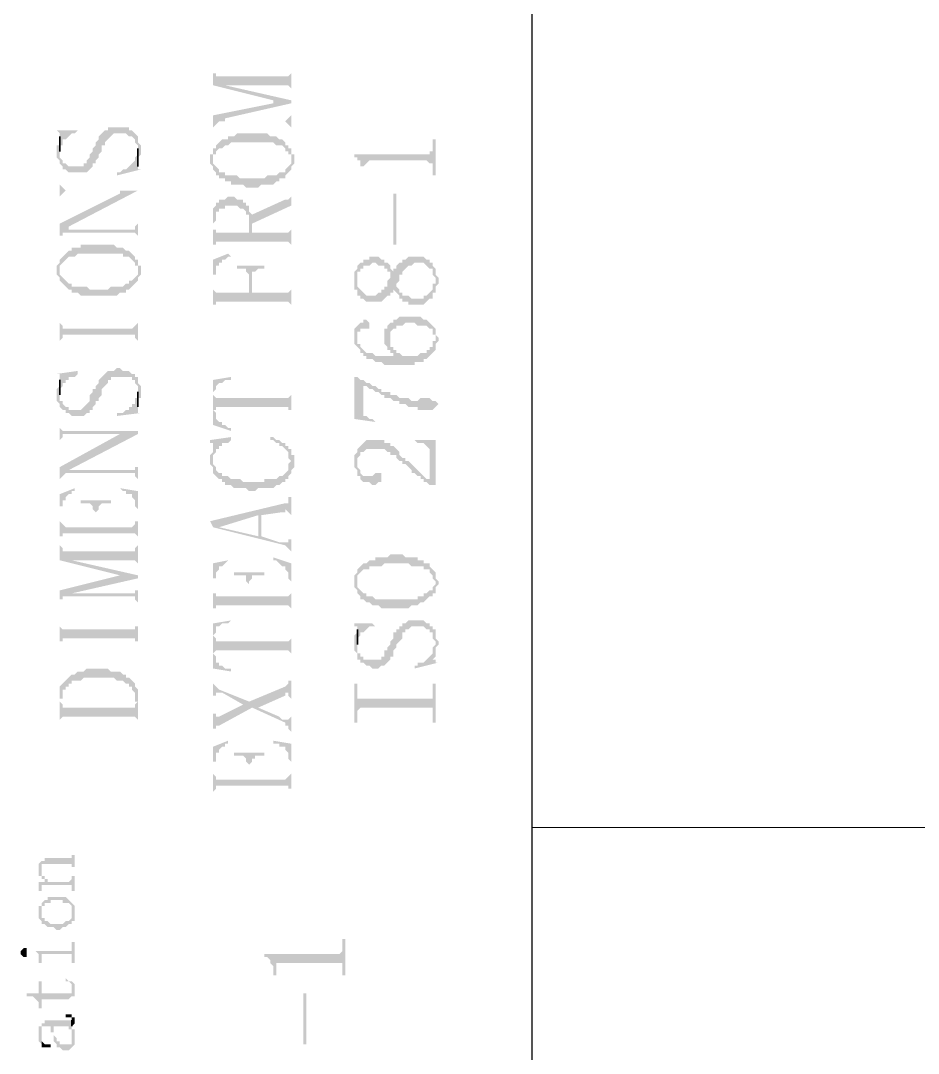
# Model space of a CAD drawing. Header units: millimetres. Extents: x 1167 to 2269, y 1197 to 1555.
# Drawn here: x 1860.98 to 1874.46, y 1459.07 to 1474.57 of the extents above; entities that cross this region are included whole.
import ezdxf

# ---------------------------------------------------------------- set-up
doc = ezdxf.new("R2010")
doc.units = ezdxf.units.MM
doc.linetypes.add('HIDDEN', pattern=[9.525, 6.35, -3.175])

msp = doc.modelspace()

# ---------------------------------------------------------------- hatches: boundary and pattern name
at = {"transparency": 33554559}
for points in [[(1863.8731, 1473.82428), (1863.8731, 1473.59862), (1864.77574, 1473.37296), (1864.77574, 1473.32782), (1865.04653, 1473.32782), (1865.04653, 1473.37296), (1864.05362, 1473.59862), (1864.05362, 1473.59862), (1863.96336, 1473.73401), (1863.91823, 1473.73401), (1863.91823, 1473.77914), (1863.8731, 1473.77914)], [(1863.96336, 1473.73401), (1864.05362, 1473.59862), (1865.0014, 1473.59862), (1865.04653, 1473.55348), (1865.04653, 1473.50835), (1865.04653, 1473.82428), (1865.04653, 1473.77914), (1865.04653, 1473.77914), (1865.0014, 1473.73401), (1864.95627, 1473.73401)], [(1863.8731, 1473.14729), (1863.8731, 1472.96677), (1863.8731, 1472.96677), (1863.91823, 1473.0119), (1863.91823, 1473.0119), (1863.96336, 1473.05703), (1864.05362, 1473.10216), (1865.04653, 1473.32782), (1864.77574, 1473.32782)], [(1863.96336, 1473.05703), (1864.95627, 1473.05703), (1865.0014, 1473.0119), (1865.0014, 1473.0119), (1865.04653, 1472.96677), (1865.04653, 1473.14729), (1865.04653, 1473.14729), (1865.0014, 1473.10216), (1865.0014, 1473.10216), (1864.95627, 1473.05703), (1864.05362, 1473.05703), (1864.05362, 1473.10216)], [(1861.52622, 1472.60571), (1861.52622, 1472.51544), (1861.52622, 1472.51544), (1861.57135, 1472.47031), (1861.57135, 1472.42518), (1861.57135, 1472.42518), (1861.61649, 1472.38005), (1861.61649, 1472.33492), (1861.66162, 1472.33492), (1861.70675, 1472.28978), (1861.97754, 1472.28978), (1862.02268, 1472.33492), (1862.02268, 1472.33492), (1862.06781, 1472.38005), (1862.06781, 1472.42518), (1862.11294, 1472.42518), (1862.11294, 1472.47031), (1862.15807, 1472.51544), (1862.15807, 1472.56058), (1862.2032, 1472.60571), (1862.2032, 1472.69597), (1862.24834, 1472.69597), (1862.24834, 1472.7411), (1862.29347, 1472.78624), (1862.29347, 1472.78624), (1862.3386, 1472.83137), (1862.3386, 1472.83137), (1862.38373, 1472.8765), (1862.56426, 1472.8765), (1862.60939, 1472.83137), (1862.65453, 1472.83137), (1862.69966, 1472.78624), (1862.69966, 1472.7411), (1862.74479, 1472.69597), (1862.74479, 1472.47031), (1862.74479, 1472.51544), (1862.74479, 1472.51544), (1862.78992, 1472.56058), (1862.78992, 1472.65084), (1862.78992, 1472.69597), (1862.78992, 1472.69597), (1862.74479, 1472.7411), (1862.74479, 1472.83137), (1862.74479, 1472.83137), (1862.69966, 1472.8765), (1862.69966, 1472.8765), (1862.65453, 1472.92163), (1862.60939, 1472.92163), (1862.60939, 1472.96677), (1862.29347, 1472.96677), (1862.29347, 1472.92163), (1862.24834, 1472.92163), (1862.2032, 1472.8765), (1862.2032, 1472.8765), (1862.15807, 1472.83137), (1862.15807, 1472.78624), (1862.15807, 1472.78624), (1862.11294, 1472.7411), (1862.11294, 1472.69597), (1862.06781, 1472.65084), (1862.06781, 1472.60571), (1862.02268, 1472.56058), (1862.02268, 1472.51544), (1862.02268, 1472.51544), (1861.97754, 1472.47031), (1861.97754, 1472.42518), (1861.93241, 1472.42518), (1861.93241, 1472.38005), (1861.70675, 1472.38005), (1861.66162, 1472.42518), (1861.61649, 1472.42518), (1861.61649, 1472.47031), (1861.61649, 1472.47031), (1861.57135, 1472.51544), (1861.57135, 1472.78624), (1861.57135, 1472.69597), (1861.52622, 1472.69597), (1861.52622, 1472.65084)], [(1861.52622, 1472.92163), (1861.57135, 1472.8765), (1861.57135, 1472.69597), (1861.61649, 1472.69597), (1861.61649, 1472.78624), (1861.66162, 1472.78624), (1861.70675, 1472.83137), (1861.70675, 1472.83137), (1861.75188, 1472.8765), (1861.79702, 1472.8765), (1861.84215, 1472.92163), (1861.84215, 1472.92163)], [(1863.8731, 1472.65084), (1863.8731, 1472.47031), (1863.8731, 1472.56058), (1863.91823, 1472.56058), (1863.91823, 1472.60571), (1863.96336, 1472.65084), (1864.00849, 1472.65084), (1864.05362, 1472.69597), (1864.09876, 1472.69597), (1864.14389, 1472.7411), (1864.77574, 1472.7411), (1864.82087, 1472.69597), (1864.91114, 1472.69597), (1864.95627, 1472.65084), (1864.95627, 1472.60571), (1865.0014, 1472.60571), (1865.0014, 1472.56058), (1865.04653, 1472.56058), (1865.04653, 1472.47031), (1865.04653, 1472.65084), (1865.0014, 1472.65084), (1865.0014, 1472.69597), (1864.95627, 1472.69597), (1864.95627, 1472.7411), (1864.91114, 1472.78624), (1864.866, 1472.78624), (1864.82087, 1472.83137), (1864.73061, 1472.83137), (1864.68547, 1472.8765), (1864.23415, 1472.8765), (1864.18902, 1472.83137), (1864.09876, 1472.83137), (1864.09876, 1472.78624), (1864.00849, 1472.78624), (1863.96336, 1472.7411), (1863.96336, 1472.7411), (1863.91823, 1472.69597), (1863.91823, 1472.65084)], [(1865.99431, 1472.56058), (1865.99431, 1472.51544), (1866.03944, 1472.51544), (1866.03944, 1472.47031), (1866.08457, 1472.47031), (1866.08457, 1472.38005), (1866.1297, 1472.38005), (1866.1297, 1472.24465), (1866.1297, 1472.38005), (1866.17484, 1472.42518), (1866.17484, 1472.42518), (1866.21997, 1472.47031), (1867.07748, 1472.47031), (1867.12261, 1472.42518), (1867.16774, 1472.42518), (1867.16774, 1472.38005), (1867.16774, 1472.24465), (1867.21288, 1472.24465), (1867.21288, 1472.78624), (1867.16774, 1472.78624), (1867.16774, 1472.65084), (1867.16774, 1472.60571), (1867.12261, 1472.60571), (1867.12261, 1472.56058), (1867.07748, 1472.56058)], [(1863.82796, 1472.47031), (1863.82796, 1472.42518), (1863.82796, 1472.42518), (1863.8731, 1472.38005), (1863.8731, 1472.33492), (1863.8731, 1472.33492), (1863.91823, 1472.28978), (1863.91823, 1472.24465), (1863.96336, 1472.24465), (1863.96336, 1472.19952), (1864.05362, 1472.19952), (1864.05362, 1472.15439), (1864.14389, 1472.15439), (1864.14389, 1472.10925), (1864.32442, 1472.10925), (1864.36955, 1472.06412), (1864.55008, 1472.06412), (1864.59521, 1472.10925), (1864.77574, 1472.10925), (1864.82087, 1472.15439), (1864.866, 1472.15439), (1864.866, 1472.19952), (1864.95627, 1472.19952), (1864.95627, 1472.24465), (1865.0014, 1472.28978), (1865.0014, 1472.28978), (1865.04653, 1472.33492), (1865.04653, 1472.38005), (1865.09166, 1472.42518), (1865.09166, 1472.56058), (1865.04653, 1472.56058), (1865.04653, 1472.65084), (1865.04653, 1472.47031), (1865.04653, 1472.42518), (1865.04653, 1472.42518), (1865.0014, 1472.38005), (1865.0014, 1472.38005), (1864.95627, 1472.33492), (1864.95627, 1472.28978), (1864.866, 1472.28978), (1864.82087, 1472.24465), (1864.68547, 1472.24465), (1864.64034, 1472.19952), (1864.27928, 1472.19952), (1864.23415, 1472.24465), (1864.05362, 1472.24465), (1864.05362, 1472.28978), (1863.96336, 1472.28978), (1863.96336, 1472.33492), (1863.91823, 1472.38005), (1863.91823, 1472.38005), (1863.8731, 1472.42518), (1863.8731, 1472.47031), (1863.8731, 1472.65084), (1863.8731, 1472.56058), (1863.82796, 1472.56058), (1863.82796, 1472.51544)], [(1862.42887, 1472.28978), (1862.42887, 1472.24465), (1862.78992, 1472.33492), (1862.74479, 1472.33492), (1862.74479, 1472.38005), (1862.74479, 1472.56058), (1862.69966, 1472.51544), (1862.69966, 1472.47031), (1862.65453, 1472.42518), (1862.65453, 1472.42518), (1862.60939, 1472.38005), (1862.60939, 1472.38005), (1862.56426, 1472.33492), (1862.51913, 1472.33492), (1862.474, 1472.28978)], [(1861.57135, 1472.15439), (1861.57135, 1471.88359), (1861.57135, 1471.92873), (1861.61649, 1471.97386), (1861.61649, 1471.97386), (1861.66162, 1472.01899), (1862.474, 1472.01899), (1862.474, 1471.97386), (1862.74479, 1472.01899), (1861.66162, 1472.01899), (1861.61649, 1472.06412), (1861.61649, 1472.06412), (1861.57135, 1472.10925)], [(1861.57135, 1471.52254), (1861.57135, 1471.29688), (1861.57135, 1471.34201), (1861.61649, 1471.34201), (1861.61649, 1471.38714), (1861.66162, 1471.38714), (1861.70675, 1471.4774), (1862.74479, 1472.01899), (1862.474, 1471.97386)], [(1863.8731, 1471.56767), (1863.8731, 1471.16148), (1863.8731, 1471.52254), (1863.91823, 1471.56767), (1863.91823, 1471.65793), (1863.91823, 1471.70307), (1863.96336, 1471.70307), (1863.96336, 1471.7482), (1864.05362, 1471.7482), (1864.05362, 1471.79333), (1864.23415, 1471.79333), (1864.27928, 1471.7482), (1864.32442, 1471.7482), (1864.36955, 1471.70307), (1864.36955, 1471.65793), (1864.41468, 1471.65793), (1864.41468, 1471.38714), (1864.41468, 1471.79333), (1864.36955, 1471.79333), (1864.36955, 1471.83846), (1864.32442, 1471.83846), (1864.32442, 1471.88359), (1864.23415, 1471.88359), (1864.18902, 1471.92873), (1864.09876, 1471.92873), (1864.05362, 1471.88359), (1863.96336, 1471.88359), (1863.96336, 1471.83846), (1863.91823, 1471.83846), (1863.91823, 1471.79333), (1863.91823, 1471.79333), (1863.8731, 1471.7482), (1863.8731, 1471.70307), (1863.8731, 1471.6128)], [(1864.45981, 1471.65793), (1864.45981, 1471.52254), (1865.04653, 1471.79333), (1865.04653, 1471.97386), (1865.04653, 1471.92873), (1865.04653, 1471.92873), (1865.0014, 1471.88359), (1864.95627, 1471.88359)], [(1866.62616, 1471.20661), (1866.62616, 1471.97386), (1866.58103, 1471.97386), (1866.58103, 1471.20661)], [(1863.8731, 1471.20661), (1863.91823, 1471.20661), (1863.91823, 1471.25174), (1865.0014, 1471.25174), (1865.04653, 1471.20661), (1865.04653, 1471.16148), (1865.04653, 1471.4774), (1865.04653, 1471.43227), (1865.04653, 1471.43227), (1865.0014, 1471.38714), (1864.45981, 1471.38714), (1864.45981, 1471.65793), (1864.45981, 1471.65793), (1864.41468, 1471.70307), (1864.41468, 1471.7482), (1864.41468, 1471.38714), (1863.91823, 1471.38714), (1863.91823, 1471.43227), (1863.8731, 1471.43227), (1863.8731, 1471.52254)], [(1861.66162, 1471.38714), (1862.69966, 1471.38714), (1862.74479, 1471.34201), (1862.74479, 1471.29688), (1862.74479, 1471.56767), (1862.74479, 1471.52254), (1862.69966, 1471.4774), (1862.69966, 1471.43227), (1861.70675, 1471.43227), (1861.70675, 1471.4774)], [(1861.57135, 1470.98095), (1861.57135, 1470.80042), (1861.57135, 1470.89069), (1861.61649, 1470.93582), (1861.61649, 1470.93582), (1861.66162, 1470.98095), (1861.66162, 1470.98095), (1861.70675, 1471.02608), (1861.79702, 1471.02608), (1861.84215, 1471.07121), (1862.51913, 1471.07121), (1862.51913, 1471.02608), (1862.60939, 1471.02608), (1862.65453, 1470.98095), (1862.65453, 1470.98095), (1862.69966, 1470.93582), (1862.69966, 1470.89069), (1862.74479, 1470.89069), (1862.74479, 1470.80042), (1862.74479, 1470.98095), (1862.69966, 1470.98095), (1862.69966, 1471.02608), (1862.65453, 1471.07121), (1862.65453, 1471.07121), (1862.60939, 1471.11635), (1862.56426, 1471.11635), (1862.51913, 1471.16148), (1862.42887, 1471.16148), (1862.38373, 1471.20661), (1861.88728, 1471.20661), (1861.88728, 1471.16148), (1861.75188, 1471.16148), (1861.75188, 1471.11635), (1861.70675, 1471.11635), (1861.66162, 1471.07121), (1861.66162, 1471.07121), (1861.61649, 1471.02608), (1861.61649, 1471.02608)], [(1863.8731, 1470.98095), (1863.8731, 1470.25884), (1863.8731, 1470.75529), (1863.91823, 1470.75529), (1863.91823, 1470.89069), (1863.96336, 1470.89069), (1863.96336, 1470.93582), (1864.00849, 1470.93582), (1864.00849, 1470.98095), (1864.05362, 1470.98095), (1864.09876, 1471.02608), (1864.14389, 1471.02608), (1864.09876, 1471.07121)], [(1861.52622, 1470.80042), (1861.52622, 1470.75529), (1861.57135, 1470.71016), (1861.57135, 1470.66503), (1861.61649, 1470.61989), (1861.61649, 1470.61989), (1861.66162, 1470.57476), (1861.66162, 1470.57476), (1861.70675, 1470.52963), (1861.75188, 1470.52963), (1861.75188, 1470.4845), (1861.84215, 1470.4845), (1861.88728, 1470.43936), (1862.42887, 1470.43936), (1862.474, 1470.4845), (1862.56426, 1470.4845), (1862.56426, 1470.52963), (1862.60939, 1470.52963), (1862.65453, 1470.57476), (1862.65453, 1470.57476), (1862.69966, 1470.61989), (1862.69966, 1470.61989), (1862.74479, 1470.66503), (1862.74479, 1470.71016), (1862.74479, 1470.71016), (1862.78992, 1470.75529), (1862.78992, 1470.80042), (1862.78992, 1470.89069), (1862.74479, 1470.89069), (1862.74479, 1470.98095), (1862.74479, 1470.80042), (1862.74479, 1470.75529), (1862.69966, 1470.71016), (1862.69966, 1470.71016), (1862.65453, 1470.66503), (1862.60939, 1470.66503), (1862.60939, 1470.61989), (1862.56426, 1470.61989), (1862.51913, 1470.57476), (1862.3386, 1470.57476), (1862.29347, 1470.52963), (1862.02268, 1470.52963), (1861.97754, 1470.57476), (1861.75188, 1470.57476), (1861.75188, 1470.61989), (1861.70675, 1470.61989), (1861.66162, 1470.66503), (1861.66162, 1470.66503), (1861.61649, 1470.71016), (1861.61649, 1470.71016), (1861.57135, 1470.75529), (1861.57135, 1470.80042), (1861.57135, 1470.98095), (1861.57135, 1470.93582), (1861.57135, 1470.93582), (1861.52622, 1470.89069), (1861.52622, 1470.84555)], [(1865.99431, 1470.66503), (1865.99431, 1470.52963), (1866.03944, 1470.52963), (1866.03944, 1470.43936), (1866.08457, 1470.43936), (1866.08457, 1470.39423), (1866.1297, 1470.39423), (1866.17484, 1470.3491), (1866.4005, 1470.3491), (1866.44563, 1470.39423), (1866.44563, 1470.39423), (1866.49076, 1470.43936), (1866.53589, 1470.43936), (1866.53589, 1470.4845), (1866.58103, 1470.4845), (1866.58103, 1470.52963), (1866.58103, 1470.52963), (1866.62616, 1470.4845), (1866.62616, 1470.61989), (1866.62616, 1470.61989), (1866.67129, 1470.66503), (1866.67129, 1470.75529), (1866.71642, 1470.75529), (1866.71642, 1470.80042), (1866.76155, 1470.84555), (1866.76155, 1470.84555), (1866.80669, 1470.89069), (1866.85182, 1470.89069), (1866.89695, 1470.93582), (1867.03235, 1470.93582), (1867.07748, 1470.89069), (1867.07748, 1470.89069), (1867.12261, 1470.84555), (1867.16774, 1470.84555), (1867.16774, 1470.80042), (1867.16774, 1470.75529), (1867.21288, 1470.71016), (1867.21288, 1470.4845), (1867.21288, 1470.57476), (1867.21288, 1470.57476), (1867.25801, 1470.61989), (1867.25801, 1470.71016), (1867.21288, 1470.75529), (1867.21288, 1470.80042), (1867.21288, 1470.84555), (1867.16774, 1470.89069), (1867.16774, 1470.93582), (1867.12261, 1470.93582), (1867.12261, 1470.98095), (1867.07748, 1470.98095), (1867.03235, 1471.02608), (1866.80669, 1471.02608), (1866.76155, 1470.98095), (1866.71642, 1470.98095), (1866.71642, 1470.93582), (1866.67129, 1470.93582), (1866.62616, 1470.89069), (1866.62616, 1470.84555), (1866.58103, 1470.84555), (1866.58103, 1470.80042), (1866.58103, 1470.80042), (1866.53589, 1470.84555), (1866.53589, 1470.75529), (1866.53589, 1470.71016), (1866.49076, 1470.66503), (1866.49076, 1470.57476), (1866.44563, 1470.57476), (1866.44563, 1470.52963), (1866.4005, 1470.52963), (1866.4005, 1470.4845), (1866.35536, 1470.4845), (1866.31023, 1470.43936), (1866.17484, 1470.43936), (1866.1297, 1470.4845), (1866.1297, 1470.4845), (1866.08457, 1470.52963), (1866.08457, 1470.52963), (1866.03944, 1470.57476), (1866.03944, 1470.61989), (1866.03944, 1470.84555), (1866.03944, 1470.84555), (1865.99431, 1470.80042), (1865.99431, 1470.71016)], [(1866.03944, 1470.84555), (1866.03944, 1470.66503), (1866.03944, 1470.80042), (1866.08457, 1470.80042), (1866.08457, 1470.84555), (1866.1297, 1470.84555), (1866.1297, 1470.89069), (1866.21997, 1470.89069), (1866.2651, 1470.93582), (1866.31023, 1470.93582), (1866.35536, 1470.89069), (1866.44563, 1470.89069), (1866.44563, 1470.84555), (1866.49076, 1470.84555), (1866.49076, 1470.80042), (1866.53589, 1470.80042), (1866.53589, 1470.75529), (1866.53589, 1470.84555), (1866.53589, 1470.89069), (1866.49076, 1470.93582), (1866.44563, 1470.93582), (1866.44563, 1470.98095), (1866.4005, 1470.98095), (1866.35536, 1471.02608), (1866.21997, 1471.02608), (1866.21997, 1470.98095), (1866.1297, 1470.98095), (1866.1297, 1470.93582), (1866.08457, 1470.93582), (1866.03944, 1470.89069)], [(1864.23415, 1470.89069), (1864.23415, 1470.84555), (1864.36955, 1470.84555), (1864.36955, 1470.80042), (1864.36955, 1470.80042), (1864.41468, 1470.75529), (1864.41468, 1470.4845), (1864.45981, 1470.71016), (1864.45981, 1470.80042), (1864.50495, 1470.80042), (1864.55008, 1470.84555), (1864.64034, 1470.84555), (1864.64034, 1470.89069)], [(1863.8731, 1470.30397), (1863.91823, 1470.30397), (1863.91823, 1470.3491), (1865.0014, 1470.3491), (1865.04653, 1470.30397), (1865.04653, 1470.25884), (1865.04653, 1470.57476), (1865.04653, 1470.52963), (1865.04653, 1470.52963), (1865.0014, 1470.4845), (1864.45981, 1470.4845), (1864.45981, 1470.71016), (1864.41468, 1470.4845), (1863.91823, 1470.4845), (1863.8731, 1470.52963), (1863.8731, 1470.71016)], [(1866.62616, 1470.4845), (1866.62616, 1470.4845), (1866.67129, 1470.43936), (1866.67129, 1470.39423), (1866.71642, 1470.39423), (1866.71642, 1470.3491), (1866.80669, 1470.3491), (1866.80669, 1470.30397), (1867.03235, 1470.30397), (1867.07748, 1470.3491), (1867.07748, 1470.3491), (1867.12261, 1470.39423), (1867.16774, 1470.39423), (1867.16774, 1470.4845), (1867.21288, 1470.4845), (1867.21288, 1470.66503), (1867.21288, 1470.61989), (1867.16774, 1470.61989), (1867.16774, 1470.52963), (1867.16774, 1470.52963), (1867.12261, 1470.4845), (1867.12261, 1470.4845), (1867.07748, 1470.43936), (1867.03235, 1470.43936), (1867.03235, 1470.39423), (1866.85182, 1470.39423), (1866.80669, 1470.43936), (1866.71642, 1470.43936), (1866.71642, 1470.4845), (1866.67129, 1470.4845), (1866.67129, 1470.52963), (1866.62616, 1470.57476), (1866.62616, 1470.57476)], [(1861.57135, 1470.16857), (1861.57135, 1469.62699), (1861.57135, 1469.76238), (1861.61649, 1469.80751), (1861.61649, 1469.85265), (1862.69966, 1469.85265), (1862.69966, 1469.80751), (1862.69966, 1469.80751), (1862.74479, 1469.76238), (1862.74479, 1469.62699), (1862.74479, 1470.16857), (1862.74479, 1470.03317), (1862.69966, 1469.98804), (1862.69966, 1469.98804), (1862.65453, 1469.94291), (1861.61649, 1469.94291), (1861.61649, 1469.98804), (1861.61649, 1469.98804), (1861.57135, 1470.03317)], [(1865.99431, 1469.85265), (1865.99431, 1469.76238), (1865.99431, 1469.71725), (1866.03944, 1469.67212), (1866.03944, 1469.67212), (1866.08457, 1469.62699), (1866.08457, 1469.58185), (1866.1297, 1469.58185), (1866.1297, 1469.53672), (1866.17484, 1469.53672), (1866.17484, 1469.49159), (1866.2651, 1469.49159), (1866.31023, 1469.44646), (1866.4005, 1469.44646), (1866.44563, 1469.40132), (1866.89695, 1469.40132), (1866.89695, 1469.44646), (1867.03235, 1469.44646), (1867.03235, 1469.49159), (1867.07748, 1469.49159), (1867.12261, 1469.53672), (1867.12261, 1469.53672), (1867.16774, 1469.58185), (1867.16774, 1469.58185), (1867.21288, 1469.62699), (1867.21288, 1469.80751), (1867.21288, 1469.76238), (1867.16774, 1469.76238), (1867.16774, 1469.67212), (1867.12261, 1469.67212), (1867.12261, 1469.62699), (1867.07748, 1469.62699), (1867.07748, 1469.58185), (1866.98721, 1469.58185), (1866.94208, 1469.53672), (1866.71642, 1469.53672), (1866.67129, 1469.58185), (1866.62616, 1469.53672), (1866.31023, 1469.53672), (1866.2651, 1469.58185), (1866.17484, 1469.58185), (1866.1297, 1469.62699), (1866.1297, 1469.62699), (1866.08457, 1469.67212), (1866.08457, 1469.71725), (1866.03944, 1469.71725), (1866.03944, 1469.80751), (1866.03944, 1469.98804), (1865.99431, 1469.94291), (1865.99431, 1469.89778), (1865.99431, 1469.89778)], [(1866.03944, 1469.98804), (1866.03944, 1469.80751), (1866.03944, 1469.89778), (1866.08457, 1469.89778), (1866.08457, 1469.94291), (1866.21997, 1469.94291), (1866.21997, 1470.03317), (1866.21997, 1470.03317), (1866.17484, 1470.07831), (1866.1297, 1470.07831), (1866.1297, 1470.03317), (1866.08457, 1470.03317)], [(1866.44563, 1469.80751), (1866.44563, 1469.71725), (1866.49076, 1469.67212), (1866.49076, 1469.62699), (1866.53589, 1469.62699), (1866.53589, 1469.85265), (1866.53589, 1469.89778), (1866.58103, 1469.94291), (1866.62616, 1469.94291), (1866.62616, 1469.98804), (1866.71642, 1469.98804), (1866.76155, 1470.03317), (1866.89695, 1470.03317), (1866.94208, 1469.98804), (1867.07748, 1469.98804), (1867.12261, 1469.94291), (1867.16774, 1469.94291), (1867.16774, 1469.85265), (1867.21288, 1469.85265), (1867.21288, 1469.62699), (1867.21288, 1469.71725), (1867.25801, 1469.76238), (1867.25801, 1469.80751), (1867.25801, 1469.80751), (1867.21288, 1469.85265), (1867.21288, 1469.89778), (1867.21288, 1469.94291), (1867.16774, 1469.98804), (1867.16774, 1469.98804), (1867.12261, 1470.03317), (1867.12261, 1470.03317), (1867.07748, 1470.07831), (1867.03235, 1470.07831), (1866.98721, 1470.12344), (1866.67129, 1470.12344), (1866.62616, 1470.07831), (1866.58103, 1470.07831), (1866.58103, 1470.03317), (1866.53589, 1470.03317), (1866.49076, 1469.98804), (1866.49076, 1469.94291), (1866.44563, 1469.94291), (1866.44563, 1469.85265)], [(1866.53589, 1469.62699), (1866.53589, 1469.58185), (1866.58103, 1469.58185), (1866.58103, 1469.53672), (1866.62616, 1469.53672), (1866.67129, 1469.58185), (1866.62616, 1469.58185), (1866.62616, 1469.62699), (1866.58103, 1469.62699), (1866.58103, 1469.67212), (1866.53589, 1469.67212), (1866.53589, 1469.71725), (1866.53589, 1469.80751)], [(1861.52622, 1468.95), (1861.52622, 1468.85974), (1861.57135, 1468.81461), (1861.57135, 1468.76947), (1861.61649, 1468.72434), (1861.66162, 1468.72434), (1861.66162, 1468.67921), (1861.70675, 1468.67921), (1861.75188, 1468.63408), (1861.93241, 1468.63408), (1861.97754, 1468.67921), (1862.02268, 1468.67921), (1862.02268, 1468.72434), (1862.06781, 1468.72434), (1862.06781, 1468.76947), (1862.06781, 1468.76947), (1862.11294, 1468.81461), (1862.11294, 1468.85974), (1862.15807, 1468.85974), (1862.15807, 1468.90487), (1862.2032, 1468.95), (1862.2032, 1469.04027), (1862.24834, 1469.0854), (1862.24834, 1469.0854), (1862.29347, 1469.13053), (1862.29347, 1469.17566), (1862.3386, 1469.17566), (1862.3386, 1469.2208), (1862.65453, 1469.2208), (1862.65453, 1469.17566), (1862.69966, 1469.17566), (1862.69966, 1469.13053), (1862.69966, 1469.13053), (1862.74479, 1469.0854), (1862.74479, 1468.81461), (1862.74479, 1468.90487), (1862.78992, 1468.90487), (1862.78992, 1468.99513), (1862.78992, 1469.0854), (1862.74479, 1469.13053), (1862.74479, 1469.2208), (1862.69966, 1469.2208), (1862.69966, 1469.26593), (1862.65453, 1469.26593), (1862.60939, 1469.31106), (1862.51913, 1469.31106), (1862.474, 1469.35619), (1862.42887, 1469.35619), (1862.38373, 1469.31106), (1862.29347, 1469.31106), (1862.24834, 1469.26593), (1862.24834, 1469.26593), (1862.2032, 1469.2208), (1862.2032, 1469.2208), (1862.15807, 1469.17566), (1862.15807, 1469.13053), (1862.11294, 1469.0854), (1862.11294, 1469.04027), (1862.06781, 1469.04027), (1862.06781, 1468.99513), (1862.02268, 1468.95), (1862.02268, 1468.85974), (1861.97754, 1468.81461), (1861.97754, 1468.81461), (1861.93241, 1468.76947), (1861.93241, 1468.76947), (1861.88728, 1468.72434), (1861.70675, 1468.72434), (1861.70675, 1468.76947), (1861.66162, 1468.76947), (1861.61649, 1468.81461), (1861.61649, 1468.85974), (1861.57135, 1468.85974), (1861.57135, 1469.13053), (1861.57135, 1469.0854), (1861.57135, 1469.0854), (1861.52622, 1469.04027), (1861.52622, 1468.99513)], [(1861.52622, 1469.26593), (1861.57135, 1469.26593), (1861.57135, 1469.2208), (1861.57135, 1469.04027), (1861.61649, 1469.0854), (1861.61649, 1469.13053), (1861.66162, 1469.13053), (1861.66162, 1469.17566), (1861.70675, 1469.17566), (1861.70675, 1469.2208), (1861.79702, 1469.2208), (1861.84215, 1469.26593), (1861.84215, 1469.31106)], [(1863.8731, 1469.17566), (1863.8731, 1468.95), (1863.8731, 1468.99513), (1863.91823, 1469.04027), (1863.91823, 1469.0854), (1863.91823, 1469.0854), (1863.96336, 1469.13053), (1864.00849, 1469.13053), (1864.05362, 1469.17566), (1864.14389, 1469.17566), (1864.14389, 1469.2208)], [(1865.99431, 1469.2208), (1865.99431, 1468.58895), (1866.31023, 1468.54381), (1866.31023, 1468.54381), (1866.2651, 1468.58895), (1866.21997, 1468.58895), (1866.17484, 1468.63408), (1866.1297, 1468.63408), (1866.1297, 1469.13053), (1866.08457, 1469.17566), (1866.03944, 1469.2208)], [(1863.8731, 1469.17566), (1863.8731, 1468.49868), (1864.14389, 1468.40842), (1864.14389, 1468.45355), (1864.09876, 1468.45355), (1864.05362, 1468.49868), (1864.00849, 1468.49868), (1864.00849, 1468.54381), (1863.96336, 1468.54381), (1863.91823, 1468.58895), (1863.91823, 1468.67921), (1863.8731, 1468.72434), (1863.8731, 1468.95)], [(1866.08457, 1469.17566), (1866.1297, 1469.13053), (1866.1297, 1469.0854), (1866.17484, 1469.0854), (1866.21997, 1469.04027), (1866.2651, 1469.04027), (1866.31023, 1468.99513), (1866.35536, 1468.99513), (1866.4005, 1468.95), (1866.44563, 1468.95), (1866.44563, 1468.90487), (1866.53589, 1468.90487), (1866.58103, 1468.85974), (1866.67129, 1468.85974), (1866.67129, 1468.81461), (1866.76155, 1468.81461), (1866.80669, 1468.76947), (1866.94208, 1468.76947), (1866.94208, 1468.72434), (1867.16774, 1468.72434), (1867.21288, 1468.76947), (1867.21288, 1468.76947), (1867.25801, 1468.81461), (1867.21288, 1468.85974), (1867.16774, 1468.85974), (1867.12261, 1468.90487), (1866.98721, 1468.90487), (1866.94208, 1468.85974), (1866.85182, 1468.85974), (1866.80669, 1468.90487), (1866.67129, 1468.90487), (1866.62616, 1468.95), (1866.53589, 1468.95), (1866.53589, 1468.99513), (1866.4005, 1468.99513), (1866.4005, 1469.04027), (1866.35536, 1469.04027), (1866.31023, 1469.0854), (1866.2651, 1469.0854), (1866.21997, 1469.13053), (1866.17484, 1469.13053), (1866.1297, 1469.17566)], [(1862.42887, 1468.67921), (1862.42887, 1468.63408), (1862.78992, 1468.67921), (1862.74479, 1468.67921), (1862.74479, 1468.72434), (1862.74479, 1468.90487), (1862.69966, 1468.90487), (1862.69966, 1468.81461), (1862.65453, 1468.81461), (1862.65453, 1468.76947), (1862.60939, 1468.76947), (1862.60939, 1468.72434), (1862.56426, 1468.72434), (1862.51913, 1468.67921), (1862.474, 1468.67921)], [(1863.8731, 1468.95), (1863.8731, 1468.72434), (1863.91823, 1468.72434), (1863.91823, 1468.76947), (1865.0014, 1468.76947), (1865.0014, 1468.72434), (1865.04653, 1468.72434), (1865.04653, 1468.63408), (1865.04653, 1468.99513), (1865.04653, 1468.95), (1865.04653, 1468.95), (1865.0014, 1468.90487), (1863.91823, 1468.90487)], [(1861.57135, 1468.54381), (1861.57135, 1468.22789), (1861.57135, 1468.27302), (1861.61649, 1468.31815), (1861.61649, 1468.36328), (1862.74479, 1468.36328), (1862.74479, 1468.40842), (1861.61649, 1468.40842), (1861.57135, 1468.45355)], [(1861.57135, 1467.86683), (1861.57135, 1467.64117), (1861.57135, 1467.6863), (1861.61649, 1467.73143), (1861.61649, 1467.73143), (1861.66162, 1467.77657), (1861.70675, 1467.8217), (1862.74479, 1468.36328), (1862.474, 1468.36328)], [(1863.82796, 1468.27302), (1863.82796, 1468.22789), (1863.8731, 1468.22789), (1863.8731, 1467.8217), (1863.8731, 1468.04736), (1863.91823, 1468.09249), (1863.91823, 1468.13762), (1863.96336, 1468.13762), (1863.96336, 1468.18276), (1864.00849, 1468.18276), (1864.00849, 1468.22789), (1864.09876, 1468.22789), (1864.14389, 1468.27302), (1864.14389, 1468.31815)], [(1864.73061, 1468.27302), (1864.77574, 1468.27302), (1864.82087, 1468.22789), (1864.866, 1468.22789), (1864.866, 1468.18276), (1864.91114, 1468.18276), (1864.95627, 1468.13762), (1864.95627, 1468.13762), (1865.0014, 1468.09249), (1865.0014, 1468.04736), (1865.0014, 1468.00223), (1865.04653, 1467.95709), (1865.04653, 1468.13762), (1865.0014, 1468.13762), (1865.0014, 1468.18276), (1864.95627, 1468.18276), (1864.95627, 1468.22789), (1864.91114, 1468.22789), (1864.866, 1468.27302), (1864.82087, 1468.27302), (1864.77574, 1468.31815), (1864.73061, 1468.31815)], [(1863.82796, 1468.00223), (1863.82796, 1467.95709), (1863.82796, 1467.91196), (1863.8731, 1467.86683), (1863.8731, 1467.8217), (1863.8731, 1468.18276), (1863.8731, 1468.13762), (1863.8731, 1468.09249), (1863.82796, 1468.04736)], [(1863.8731, 1467.8217), (1863.8731, 1467.77657), (1863.91823, 1467.73143), (1863.91823, 1467.73143), (1863.96336, 1467.6863), (1864.00849, 1467.6863), (1864.00849, 1467.64117), (1864.05362, 1467.64117), (1864.05362, 1467.59604), (1864.14389, 1467.59604), (1864.18902, 1467.55091), (1864.36955, 1467.55091), (1864.41468, 1467.50577), (1864.50495, 1467.50577), (1864.55008, 1467.55091), (1864.77574, 1467.55091), (1864.82087, 1467.59604), (1864.866, 1467.59604), (1864.91114, 1467.64117), (1864.95627, 1467.64117), (1864.95627, 1467.6863), (1865.0014, 1467.6863), (1865.0014, 1467.73143), (1865.04653, 1467.77657), (1865.04653, 1467.8217), (1865.09166, 1467.86683), (1865.09166, 1467.95709), (1865.09166, 1468.04736), (1865.04653, 1468.04736), (1865.04653, 1468.13762), (1865.04653, 1467.95709), (1865.04653, 1467.95709), (1865.0014, 1467.91196), (1865.0014, 1467.8217), (1865.0014, 1467.8217), (1864.95627, 1467.77657), (1864.95627, 1467.77657), (1864.91114, 1467.73143), (1864.866, 1467.73143), (1864.82087, 1467.6863), (1864.64034, 1467.6863), (1864.64034, 1467.64117), (1864.32442, 1467.64117), (1864.27928, 1467.6863), (1864.14389, 1467.6863), (1864.09876, 1467.73143), (1864.00849, 1467.73143), (1864.00849, 1467.77657), (1863.96336, 1467.77657), (1863.91823, 1467.8217), (1863.91823, 1467.86683), (1863.8731, 1467.91196), (1863.8731, 1467.95709)], [(1865.99431, 1467.95709), (1865.99431, 1467.86683), (1865.99431, 1467.86683), (1866.03944, 1467.8217), (1866.03944, 1467.77657), (1866.03944, 1468.00223), (1866.03944, 1468.00223), (1866.08457, 1468.04736), (1866.08457, 1468.09249), (1866.1297, 1468.09249), (1866.17484, 1468.13762), (1866.44563, 1468.13762), (1866.49076, 1468.09249), (1866.53589, 1468.09249), (1866.53589, 1468.04736), (1866.62616, 1468.04736), (1866.62616, 1468.00223), (1866.67129, 1467.95709), (1866.71642, 1467.95709), (1866.71642, 1467.91196), (1866.76155, 1467.91196), (1866.80669, 1467.86683), (1866.80669, 1467.86683), (1866.85182, 1467.8217), (1866.85182, 1467.77657), (1866.89695, 1467.77657), (1866.94208, 1467.73143), (1866.98721, 1467.73143), (1866.98721, 1467.6863), (1867.03235, 1467.6863), (1867.03235, 1467.64117), (1867.07748, 1467.64117), (1867.12261, 1467.59604), (1867.12261, 1467.6863), (1867.07748, 1467.6863), (1867.03235, 1467.73143), (1867.03235, 1467.73143), (1866.98721, 1467.77657), (1866.94208, 1467.8217), (1866.94208, 1467.8217), (1866.89695, 1467.86683), (1866.89695, 1467.86683), (1866.85182, 1467.91196), (1866.85182, 1467.91196), (1866.80669, 1467.95709), (1866.76155, 1467.95709), (1866.76155, 1468.00223), (1866.71642, 1468.00223), (1866.67129, 1468.04736), (1866.67129, 1468.09249), (1866.62616, 1468.13762), (1866.62616, 1468.13762), (1866.58103, 1468.18276), (1866.53589, 1468.18276), (1866.53589, 1468.22789), (1866.44563, 1468.22789), (1866.44563, 1468.27302), (1866.17484, 1468.27302), (1866.1297, 1468.22789), (1866.1297, 1468.22789), (1866.08457, 1468.18276), (1866.08457, 1468.18276), (1866.03944, 1468.13762), (1866.03944, 1468.09249), (1865.99431, 1468.04736), (1865.99431, 1468.00223)], [(1866.89695, 1468.27302), (1866.89695, 1468.27302), (1866.94208, 1468.22789), (1867.03235, 1468.22789), (1867.07748, 1468.18276), (1867.07748, 1468.18276), (1867.12261, 1468.13762), (1867.12261, 1467.59604), (1867.21288, 1467.59604), (1867.21288, 1468.27302)], [(1861.66162, 1467.77657), (1862.69966, 1467.77657), (1862.69966, 1467.73143), (1862.69966, 1467.73143), (1862.74479, 1467.6863), (1862.74479, 1467.64117), (1862.74479, 1467.91196), (1862.74479, 1467.86683), (1862.69966, 1467.86683), (1862.69966, 1467.8217), (1861.70675, 1467.8217)], [(1866.03944, 1467.77657), (1866.03944, 1467.73143), (1866.08457, 1467.73143), (1866.08457, 1467.6863), (1866.08457, 1467.6863), (1866.1297, 1467.64117), (1866.21997, 1467.64117), (1866.2651, 1467.59604), (1866.31023, 1467.59604), (1866.35536, 1467.64117), (1866.4005, 1467.64117), (1866.4005, 1467.6863), (1866.4005, 1467.77657), (1866.31023, 1467.77657), (1866.2651, 1467.73143), (1866.1297, 1467.73143), (1866.08457, 1467.77657), (1866.08457, 1467.8217), (1866.03944, 1467.86683), (1866.03944, 1467.91196)], [(1861.57135, 1467.46064), (1861.57135, 1466.78366), (1861.57135, 1467.28011), (1861.61649, 1467.28011), (1861.61649, 1467.37038), (1861.66162, 1467.37038), (1861.66162, 1467.41551), (1861.66162, 1467.41551), (1861.70675, 1467.46064), (1861.75188, 1467.46064), (1861.75188, 1467.50577), (1861.79702, 1467.50577), (1861.79702, 1467.55091)], [(1862.474, 1467.55091), (1862.474, 1467.55091), (1862.51913, 1467.50577), (1862.56426, 1467.50577), (1862.56426, 1467.46064), (1862.65453, 1467.46064), (1862.65453, 1467.41551), (1862.65453, 1467.41551), (1862.69966, 1467.37038), (1862.69966, 1467.32524), (1862.69966, 1467.28011), (1862.74479, 1467.23498), (1862.74479, 1466.78366), (1862.74479, 1467.50577)], [(1861.88728, 1467.37038), (1861.88728, 1467.32524), (1862.02268, 1467.32524), (1862.06781, 1467.28011), (1862.06781, 1467.23498), (1862.11294, 1467.18985), (1862.11294, 1466.96419), (1862.11294, 1467.18985), (1862.11294, 1467.18985), (1862.15807, 1467.23498), (1862.15807, 1467.28011), (1862.15807, 1467.28011), (1862.2032, 1467.32524), (1862.3386, 1467.32524), (1862.3386, 1467.37038)], [(1863.82796, 1467.05445), (1863.8731, 1466.96419), (1863.96336, 1466.96419), (1864.55008, 1467.14472), (1864.55008, 1466.82879), (1864.59521, 1467.14472), (1864.91114, 1467.18985), (1864.95627, 1467.18985), (1864.95627, 1467.23498), (1865.0014, 1467.18985), (1865.0014, 1467.18985), (1865.04653, 1467.14472), (1865.04653, 1467.41551), (1865.0014, 1467.41551), (1865.0014, 1467.32524), (1864.95627, 1467.32524)], [(1861.57135, 1466.82879), (1861.61649, 1466.82879), (1861.61649, 1466.87392), (1862.69966, 1466.87392), (1862.74479, 1466.82879), (1862.74479, 1467.05445), (1862.69966, 1467.05445), (1862.69966, 1467.00932), (1862.69966, 1467.00932), (1862.65453, 1466.96419), (1862.11294, 1466.96419), (1862.11294, 1467.18985), (1862.11294, 1466.96419), (1861.66162, 1466.96419), (1861.61649, 1467.00932), (1861.61649, 1467.00932), (1861.57135, 1467.05445), (1861.57135, 1467.23498)], [(1863.8731, 1466.96419), (1864.95627, 1466.69339), (1865.0014, 1466.64826), (1865.0014, 1466.64826), (1865.04653, 1466.60313), (1865.04653, 1466.558), (1865.04653, 1466.82879), (1865.04653, 1466.78366), (1865.0014, 1466.78366), (1865.0014, 1466.73853), (1864.866, 1466.73853), (1864.59521, 1466.82879), (1864.59521, 1467.14472), (1864.55008, 1466.82879), (1863.96336, 1466.96419), (1863.96336, 1466.96419)], [(1861.57135, 1466.69339), (1861.57135, 1466.46773), (1862.474, 1466.24207), (1862.474, 1466.24207), (1862.74479, 1466.19694), (1862.74479, 1466.24207), (1861.75188, 1466.46773), (1861.75188, 1466.46773), (1861.66162, 1466.60313), (1861.61649, 1466.60313), (1861.61649, 1466.64826), (1861.57135, 1466.69339)], [(1861.66162, 1466.60313), (1861.75188, 1466.46773), (1862.69966, 1466.46773), (1862.74479, 1466.4226), (1862.74479, 1466.37747), (1862.74479, 1466.69339), (1862.74479, 1466.69339), (1862.69966, 1466.64826), (1862.69966, 1466.60313), (1862.65453, 1466.60313)], [(1863.8731, 1466.4226), (1863.8731, 1465.70049), (1863.8731, 1466.19694), (1863.91823, 1466.19694), (1863.91823, 1466.24207), (1863.91823, 1466.2872), (1863.96336, 1466.33234), (1863.96336, 1466.37747), (1864.00849, 1466.37747), (1864.05362, 1466.4226), (1864.05362, 1466.4226), (1864.09876, 1466.46773), (1864.09876, 1466.46773)], [(1864.77574, 1466.46773), (1864.82087, 1466.46773), (1864.866, 1466.4226), (1864.866, 1466.4226), (1864.91114, 1466.37747), (1864.95627, 1466.37747), (1864.95627, 1466.33234), (1864.95627, 1466.33234), (1865.0014, 1466.2872), (1865.0014, 1466.19694), (1865.04653, 1466.15181), (1865.04653, 1465.70049), (1865.04653, 1466.4226), (1864.77574, 1466.51287)], [(1866.03944, 1466.2872), (1866.03944, 1466.15181), (1866.03944, 1466.19694), (1866.03944, 1466.24207), (1866.08457, 1466.2872), (1866.08457, 1466.2872), (1866.1297, 1466.33234), (1866.21997, 1466.33234), (1866.21997, 1466.37747), (1866.4005, 1466.37747), (1866.44563, 1466.4226), (1866.80669, 1466.4226), (1866.85182, 1466.37747), (1867.03235, 1466.37747), (1867.03235, 1466.33234), (1867.12261, 1466.33234), (1867.12261, 1466.2872), (1867.16774, 1466.24207), (1867.16774, 1466.19694), (1867.21288, 1466.15181), (1867.21288, 1466.2872), (1867.16774, 1466.33234), (1867.16774, 1466.33234), (1867.12261, 1466.37747), (1867.12261, 1466.4226), (1867.03235, 1466.4226), (1867.03235, 1466.46773), (1866.94208, 1466.46773), (1866.94208, 1466.51287), (1866.76155, 1466.51287), (1866.71642, 1466.558), (1866.53589, 1466.558), (1866.49076, 1466.51287), (1866.31023, 1466.51287), (1866.31023, 1466.46773), (1866.21997, 1466.46773), (1866.17484, 1466.4226), (1866.1297, 1466.4226), (1866.08457, 1466.37747), (1866.08457, 1466.37747), (1866.03944, 1466.33234)], [(1864.18902, 1466.2872), (1864.18902, 1466.24207), (1864.36955, 1466.24207), (1864.36955, 1466.15181), (1864.41468, 1466.10668), (1864.41468, 1465.92615), (1864.41468, 1466.15181), (1864.45981, 1466.19694), (1864.45981, 1466.24207), (1864.64034, 1466.24207), (1864.64034, 1466.2872)], [(1865.99431, 1466.15181), (1865.99431, 1466.06154), (1865.99431, 1466.06154), (1866.03944, 1466.01641), (1866.03944, 1465.97128), (1866.03944, 1465.97128), (1866.08457, 1465.92615), (1866.08457, 1465.88101), (1866.1297, 1465.88101), (1866.17484, 1465.83588), (1866.21997, 1465.83588), (1866.2651, 1465.79075), (1866.35536, 1465.79075), (1866.4005, 1465.74562), (1866.80669, 1465.74562), (1866.85182, 1465.79075), (1866.94208, 1465.79075), (1866.98721, 1465.83588), (1867.03235, 1465.83588), (1867.07748, 1465.88101), (1867.07748, 1465.88101), (1867.12261, 1465.92615), (1867.16774, 1465.92615), (1867.16774, 1465.97128), (1867.21288, 1465.97128), (1867.21288, 1466.06154), (1867.21288, 1466.06154), (1867.25801, 1466.10668), (1867.25801, 1466.15181), (1867.25801, 1466.15181), (1867.21288, 1466.19694), (1867.21288, 1466.2872), (1867.21288, 1466.15181), (1867.21288, 1466.10668), (1867.16774, 1466.06154), (1867.16774, 1466.01641), (1867.12261, 1466.01641), (1867.07748, 1465.97128), (1867.03235, 1465.97128), (1867.03235, 1465.92615), (1866.94208, 1465.92615), (1866.94208, 1465.88101), (1866.31023, 1465.88101), (1866.2651, 1465.92615), (1866.17484, 1465.92615), (1866.17484, 1465.97128), (1866.1297, 1465.97128), (1866.08457, 1466.01641), (1866.08457, 1466.01641), (1866.03944, 1466.06154), (1866.03944, 1466.2872), (1866.03944, 1466.2872), (1865.99431, 1466.24207), (1865.99431, 1466.19694), (1865.99431, 1466.19694)], [(1861.57135, 1466.01641), (1861.57135, 1465.83588), (1861.57135, 1465.88101), (1861.61649, 1465.88101), (1861.61649, 1465.92615), (1861.66162, 1465.92615), (1861.75188, 1465.97128), (1862.74479, 1466.19694), (1862.474, 1466.24207)], [(1863.8731, 1465.74562), (1863.91823, 1465.74562), (1863.91823, 1465.79075), (1865.0014, 1465.79075), (1865.04653, 1465.74562), (1865.04653, 1465.97128), (1865.04653, 1465.97128), (1865.0014, 1465.92615), (1864.41468, 1465.92615), (1864.41468, 1466.10668), (1864.41468, 1465.92615), (1863.91823, 1465.92615), (1863.91823, 1465.97128), (1863.8731, 1465.97128), (1863.8731, 1466.19694)], [(1861.66162, 1465.92615), (1862.69966, 1465.92615), (1862.69966, 1465.88101), (1862.69966, 1465.88101), (1862.74479, 1465.83588), (1862.74479, 1466.06154), (1862.74479, 1466.01641), (1862.69966, 1466.01641), (1862.69966, 1465.97128), (1861.75188, 1465.97128)], [(1861.57135, 1465.65535), (1861.57135, 1465.06864), (1861.57135, 1465.24916), (1861.61649, 1465.24916), (1861.61649, 1465.2943), (1862.69966, 1465.2943), (1862.69966, 1465.24916), (1862.74479, 1465.24916), (1862.74479, 1465.06864), (1862.74479, 1465.65535), (1862.74479, 1465.47483), (1862.69966, 1465.47483), (1862.69966, 1465.42969), (1861.61649, 1465.42969), (1861.57135, 1465.47483)], [(1863.8731, 1465.51996), (1863.8731, 1465.33943), (1863.8731, 1465.33943), (1863.91823, 1465.38456), (1863.91823, 1465.42969), (1863.91823, 1465.47483), (1863.96336, 1465.47483), (1864.00849, 1465.51996), (1864.09876, 1465.51996), (1864.14389, 1465.56509), (1864.14389, 1465.56509)], [(1863.8731, 1465.51996), (1863.8731, 1464.84297), (1864.14389, 1464.79784), (1864.14389, 1464.84297), (1864.05362, 1464.84297), (1864.00849, 1464.88811), (1863.96336, 1464.88811), (1863.96336, 1464.93324), (1863.91823, 1464.93324), (1863.91823, 1465.0235), (1863.8731, 1465.06864), (1863.8731, 1465.33943)], [(1865.99431, 1465.20403), (1865.99431, 1465.11377), (1865.99431, 1465.11377), (1866.03944, 1465.06864), (1866.03944, 1464.97837), (1866.08457, 1464.97837), (1866.08457, 1464.93324), (1866.1297, 1464.93324), (1866.17484, 1464.88811), (1866.21997, 1464.88811), (1866.2651, 1464.84297), (1866.35536, 1464.84297), (1866.4005, 1464.88811), (1866.44563, 1464.88811), (1866.49076, 1464.93324), (1866.49076, 1464.93324), (1866.53589, 1464.97837), (1866.53589, 1465.0235), (1866.58103, 1465.0235), (1866.58103, 1465.11377), (1866.62616, 1465.1589), (1866.62616, 1465.20403), (1866.67129, 1465.24916), (1866.67129, 1465.24916), (1866.71642, 1465.2943), (1866.71642, 1465.38456), (1866.76155, 1465.38456), (1866.76155, 1465.42969), (1866.80669, 1465.42969), (1866.85182, 1465.47483), (1867.03235, 1465.47483), (1867.07748, 1465.42969), (1867.12261, 1465.42969), (1867.12261, 1465.38456), (1867.16774, 1465.38456), (1867.16774, 1465.2943), (1867.21288, 1465.24916), (1867.21288, 1465.06864), (1867.21288, 1465.11377), (1867.21288, 1465.1589), (1867.25801, 1465.20403), (1867.25801, 1465.24916), (1867.25801, 1465.24916), (1867.21288, 1465.2943), (1867.21288, 1465.42969), (1867.16774, 1465.42969), (1867.16774, 1465.47483), (1867.12261, 1465.47483), (1867.12261, 1465.51996), (1867.07748, 1465.51996), (1867.03235, 1465.56509), (1866.80669, 1465.56509), (1866.76155, 1465.51996), (1866.71642, 1465.51996), (1866.71642, 1465.47483), (1866.67129, 1465.47483), (1866.67129, 1465.42969), (1866.62616, 1465.42969), (1866.62616, 1465.38456), (1866.58103, 1465.38456), (1866.58103, 1465.2943), (1866.53589, 1465.24916), (1866.53589, 1465.20403), (1866.49076, 1465.1589), (1866.49076, 1465.11377), (1866.44563, 1465.11377), (1866.44563, 1465.0235), (1866.4005, 1465.0235), (1866.4005, 1464.97837), (1866.1297, 1464.97837), (1866.1297, 1465.0235), (1866.08457, 1465.0235), (1866.08457, 1465.06864), (1866.03944, 1465.06864), (1866.03944, 1465.38456), (1865.99431, 1465.33943), (1865.99431, 1465.2943), (1865.99431, 1465.24916)], [(1865.99431, 1465.51996), (1865.99431, 1465.47483), (1866.03944, 1465.47483), (1866.03944, 1465.2943), (1866.03944, 1465.2943), (1866.08457, 1465.33943), (1866.08457, 1465.38456), (1866.1297, 1465.38456), (1866.17484, 1465.42969), (1866.17484, 1465.42969), (1866.21997, 1465.47483), (1866.31023, 1465.47483), (1866.2651, 1465.51996)], [(1863.8731, 1465.33943), (1863.8731, 1465.06864), (1863.91823, 1465.11377), (1865.0014, 1465.11377), (1865.04653, 1465.06864), (1865.04653, 1465.0235), (1865.04653, 1465.38456), (1865.04653, 1465.2943), (1865.04653, 1465.2943), (1865.0014, 1465.24916), (1863.91823, 1465.24916), (1863.91823, 1465.2943)], [(1867.16774, 1465.1589), (1867.16774, 1464.97837), (1867.21288, 1465.0235), (1867.21288, 1465.24916), (1867.21288, 1465.20403)], [(1866.89695, 1464.88811), (1866.89695, 1464.84297), (1867.25801, 1464.93324), (1867.21288, 1464.93324), (1867.21288, 1464.97837), (1867.16774, 1464.97837), (1867.16774, 1465.1589), (1867.16774, 1465.11377), (1867.16774, 1465.06864), (1867.12261, 1465.0235), (1867.12261, 1465.0235), (1867.07748, 1464.97837), (1867.07748, 1464.97837), (1867.03235, 1464.93324), (1866.94208, 1464.93324), (1866.94208, 1464.88811)], [(1861.57135, 1464.34652), (1861.57135, 1464.0306), (1861.57135, 1464.39165), (1861.61649, 1464.39165), (1861.61649, 1464.52705), (1861.66162, 1464.52705), (1861.66162, 1464.57218), (1861.70675, 1464.57218), (1861.70675, 1464.61731), (1861.75188, 1464.61731), (1861.75188, 1464.66245), (1861.88728, 1464.66245), (1861.93241, 1464.70758), (1862.38373, 1464.70758), (1862.42887, 1464.66245), (1862.51913, 1464.66245), (1862.56426, 1464.61731), (1862.60939, 1464.61731), (1862.60939, 1464.57218), (1862.65453, 1464.57218), (1862.65453, 1464.52705), (1862.69966, 1464.48192), (1862.69966, 1464.34652), (1862.74479, 1464.34652), (1862.74479, 1464.0306), (1862.74479, 1464.34652), (1862.74479, 1464.52705), (1862.74479, 1464.52705), (1862.69966, 1464.57218), (1862.69966, 1464.61731), (1862.69966, 1464.61731), (1862.65453, 1464.66245), (1862.65453, 1464.66245), (1862.60939, 1464.70758), (1862.56426, 1464.70758), (1862.56426, 1464.75271), (1862.51913, 1464.75271), (1862.474, 1464.79784), (1862.3386, 1464.79784), (1862.29347, 1464.84297), (1861.97754, 1464.84297), (1861.93241, 1464.79784), (1861.84215, 1464.79784), (1861.79702, 1464.75271), (1861.75188, 1464.75271), (1861.70675, 1464.70758), (1861.70675, 1464.70758), (1861.66162, 1464.66245), (1861.66162, 1464.66245), (1861.61649, 1464.61731), (1861.61649, 1464.61731), (1861.57135, 1464.57218), (1861.57135, 1464.48192), (1861.57135, 1464.39165)], [(1863.8731, 1464.21112), (1863.8731, 1463.8952), (1863.8731, 1463.94033), (1863.91823, 1463.94033), (1863.91823, 1463.98546), (1863.96336, 1463.98546), (1864.45981, 1464.25626), (1864.55008, 1464.25626), (1864.95627, 1464.43679), (1864.95627, 1464.48192), (1865.0014, 1464.48192), (1865.0014, 1464.43679), (1865.04653, 1464.39165), (1865.04653, 1464.70758), (1865.04653, 1464.66245), (1865.0014, 1464.66245), (1865.0014, 1464.61731), (1865.0014, 1464.61731), (1864.95627, 1464.57218), (1864.41468, 1464.34652), (1864.32442, 1464.30139), (1863.96336, 1464.12086), (1863.91823, 1464.12086), (1863.91823, 1464.16599), (1863.8731, 1464.16599)], [(1863.8731, 1464.66245), (1863.8731, 1464.39165), (1863.8731, 1464.43679), (1863.91823, 1464.43679), (1863.91823, 1464.48192), (1864.00849, 1464.48192), (1864.32442, 1464.30139), (1864.41468, 1464.34652), (1863.96336, 1464.52705), (1863.91823, 1464.57218), (1863.91823, 1464.57218), (1863.8731, 1464.61731)], [(1865.99431, 1464.61731), (1865.99431, 1464.0306), (1866.03944, 1464.0306), (1866.03944, 1464.21112), (1866.03944, 1464.21112), (1866.08457, 1464.25626), (1867.16774, 1464.25626), (1867.16774, 1464.21112), (1867.16774, 1464.0306), (1867.21288, 1464.0306), (1867.21288, 1464.61731), (1867.16774, 1464.61731), (1867.16774, 1464.43679), (1867.16774, 1464.39165), (1866.03944, 1464.39165), (1866.03944, 1464.61731)], [(1861.57135, 1464.07573), (1861.57135, 1464.07573), (1861.61649, 1464.12086), (1862.69966, 1464.12086), (1862.74479, 1464.07573), (1862.74479, 1464.34652), (1862.69966, 1464.30139), (1862.69966, 1464.25626), (1861.61649, 1464.25626), (1861.61649, 1464.30139), (1861.61649, 1464.30139), (1861.57135, 1464.34652)], [(1864.45981, 1464.25626), (1864.95627, 1464.0306), (1864.95627, 1463.98546), (1865.0014, 1463.98546), (1865.0014, 1463.94033), (1865.04653, 1463.8952), (1865.04653, 1464.12086), (1865.04653, 1464.12086), (1865.0014, 1464.07573), (1864.91114, 1464.07573), (1864.866, 1464.12086), (1864.55008, 1464.25626)], [(1863.8731, 1463.66954), (1863.8731, 1462.99256), (1863.8731, 1463.44388), (1863.91823, 1463.44388), (1863.91823, 1463.57927), (1863.96336, 1463.57927), (1863.96336, 1463.62441), (1863.96336, 1463.62441), (1864.00849, 1463.66954), (1864.05362, 1463.66954), (1864.05362, 1463.71467), (1864.09876, 1463.71467), (1864.09876, 1463.7598)], [(1864.77574, 1463.7598), (1864.77574, 1463.71467), (1864.866, 1463.71467), (1864.866, 1463.66954), (1864.95627, 1463.66954), (1864.95627, 1463.62441), (1864.95627, 1463.62441), (1865.0014, 1463.57927), (1865.0014, 1463.53414), (1865.0014, 1463.48901), (1865.04653, 1463.44388), (1865.04653, 1462.99256), (1865.04653, 1463.71467)], [(1864.18902, 1463.57927), (1864.18902, 1463.53414), (1864.32442, 1463.53414), (1864.36955, 1463.48901), (1864.36955, 1463.44388), (1864.41468, 1463.39875), (1864.41468, 1463.17308), (1864.41468, 1463.39875), (1864.41468, 1463.39875), (1864.45981, 1463.44388), (1864.45981, 1463.48901), (1864.50495, 1463.48901), (1864.50495, 1463.53414), (1864.64034, 1463.53414), (1864.64034, 1463.57927)], [(1863.8731, 1462.99256), (1863.91823, 1463.03769), (1863.91823, 1463.08282), (1865.0014, 1463.08282), (1865.0014, 1463.03769), (1865.04653, 1463.03769), (1865.04653, 1463.26335), (1865.04653, 1463.26335), (1865.0014, 1463.21822), (1865.0014, 1463.21822), (1864.95627, 1463.17308), (1864.41468, 1463.17308), (1864.41468, 1463.39875), (1864.41468, 1463.17308), (1863.91823, 1463.17308), (1863.91823, 1463.21822), (1863.91823, 1463.21822), (1863.8731, 1463.26335), (1863.8731, 1463.44388)], [(1861.25543, 1461.81912), (1861.25543, 1461.77399), (1861.25543, 1461.72885), (1861.30056, 1461.72885), (1861.30056, 1461.68372), (1861.34569, 1461.68372), (1861.34569, 1461.63859), (1861.34569, 1461.68372), (1861.34569, 1461.72885), (1861.30056, 1461.72885), (1861.30056, 1461.77399), (1861.30056, 1461.81912), (1861.30056, 1461.95452), (1861.25543, 1461.90938), (1861.25543, 1461.86425), (1861.25543, 1461.86425)], [(1861.30056, 1461.95452), (1861.30056, 1461.81912), (1861.30056, 1461.86425), (1861.30056, 1461.90938), (1861.75188, 1461.90938), (1861.75188, 1461.86425), (1861.79702, 1461.86425), (1861.79702, 1462.04478), (1861.75188, 1462.04478), (1861.75188, 1461.99965), (1861.34569, 1461.99965), (1861.34569, 1461.95452)], [(1861.25543, 1461.63859), (1861.25543, 1461.59346), (1861.25543, 1461.50319), (1861.30056, 1461.50319), (1861.30056, 1461.59346), (1861.75188, 1461.59346), (1861.75188, 1461.50319), (1861.79702, 1461.50319), (1861.79702, 1461.72885), (1861.75188, 1461.72885), (1861.75188, 1461.68372), (1861.75188, 1461.68372), (1861.70675, 1461.63859), (1861.39083, 1461.63859), (1861.39083, 1461.68372), (1861.34569, 1461.68372), (1861.34569, 1461.63859)], [(1861.30056, 1461.27753), (1861.30056, 1461.18727), (1861.30056, 1461.2324), (1861.30056, 1461.27753), (1861.34569, 1461.27753), (1861.34569, 1461.32267), (1861.43596, 1461.32267), (1861.43596, 1461.3678), (1861.61649, 1461.3678), (1861.61649, 1461.32267), (1861.70675, 1461.32267), (1861.75188, 1461.27753), (1861.75188, 1461.2324), (1861.75188, 1461.18727), (1861.75188, 1461.18727), (1861.79702, 1461.05187), (1861.79702, 1461.097), (1861.79702, 1461.14214), (1861.79702, 1461.18727), (1861.79702, 1461.2324), (1861.79702, 1461.27753), (1861.79702, 1461.27753), (1861.75188, 1461.32267), (1861.75188, 1461.32267), (1861.70675, 1461.3678), (1861.70675, 1461.3678), (1861.66162, 1461.41293), (1861.39083, 1461.41293), (1861.39083, 1461.3678), (1861.34569, 1461.3678), (1861.30056, 1461.32267), (1861.30056, 1461.32267)], [(1861.25543, 1461.18727), (1861.25543, 1461.14214), (1861.25543, 1461.097), (1861.25543, 1461.097), (1861.30056, 1461.05187), (1861.30056, 1461.00674), (1861.34569, 1461.00674), (1861.39083, 1460.96161), (1861.48109, 1460.96161), (1861.52622, 1460.91648), (1861.57135, 1460.91648), (1861.61649, 1460.96161), (1861.66162, 1460.96161), (1861.70675, 1461.00674), (1861.75188, 1461.00674), (1861.75188, 1461.05187), (1861.79702, 1461.05187), (1861.75188, 1461.18727), (1861.75188, 1461.14214), (1861.75188, 1461.097), (1861.75188, 1461.097), (1861.70675, 1461.05187), (1861.66162, 1461.05187), (1861.61649, 1461.00674), (1861.43596, 1461.00674), (1861.39083, 1461.05187), (1861.34569, 1461.05187), (1861.34569, 1461.097), (1861.30056, 1461.097), (1861.30056, 1461.14214), (1861.30056, 1461.27753), (1861.25543, 1461.27753), (1861.25543, 1461.2324)], [(1861.2103, 1460.60055), (1861.2103, 1460.60055), (1861.25543, 1460.55542), (1861.25543, 1460.51029), (1861.25543, 1460.46515), (1861.25543, 1460.42002), (1861.30056, 1460.42002), (1861.30056, 1460.51029), (1861.30056, 1460.55542), (1861.75188, 1460.55542), (1861.75188, 1460.51029), (1861.75188, 1460.42002), (1861.79702, 1460.42002), (1861.79702, 1460.73595), (1861.75188, 1460.73595), (1861.75188, 1460.64568), (1861.75188, 1460.60055), (1861.70675, 1460.60055)], [(1864.64034, 1460.55542), (1864.64034, 1460.51029), (1864.68547, 1460.51029), (1864.73061, 1460.46515), (1864.73061, 1460.42002), (1864.77574, 1460.37489), (1864.77574, 1460.23949), (1864.82087, 1460.23949), (1864.82087, 1460.37489), (1864.82087, 1460.42002), (1865.81378, 1460.42002), (1865.81378, 1460.23949), (1865.85891, 1460.23949), (1865.85891, 1460.78108), (1865.81378, 1460.78108), (1865.81378, 1460.60055), (1865.81378, 1460.60055), (1865.76865, 1460.55542), (1865.72351, 1460.55542)], [(1860.98464, 1460.60055), (1860.98464, 1460.55542), (1860.98464, 1460.55542), (1861.02977, 1460.51029), (1861.0749, 1460.51029), (1861.0749, 1460.55542), (1861.0749, 1460.60055), (1861.0749, 1460.64568), (1861.02977, 1460.64568), (1860.98464, 1460.60055)], [(1861.0749, 1459.9687), (1861.0749, 1459.92357), (1861.16516, 1459.92357), (1861.2103, 1459.87844), (1861.2103, 1459.87844), (1861.25543, 1459.8333), (1861.25543, 1459.78817), (1861.25543, 1459.74304), (1861.30056, 1459.74304), (1861.30056, 1459.87844), (1861.70675, 1459.87844), (1861.75188, 1459.92357), (1861.79702, 1459.92357), (1861.75188, 1460.05896), (1861.75188, 1459.9687), (1861.30056, 1459.9687), (1861.30056, 1460.14923), (1861.25543, 1460.14923), (1861.25543, 1459.9687)], [(1861.66162, 1460.14923), (1861.70675, 1460.14923), (1861.75188, 1460.1041), (1861.75188, 1460.05896), (1861.75188, 1460.05896), (1861.79702, 1459.92357), (1861.79702, 1459.9687), (1861.79702, 1460.01383), (1861.79702, 1460.05896), (1861.79702, 1460.1041), (1861.79702, 1460.1041), (1861.75188, 1460.14923), (1861.70675, 1460.14923), (1861.66162, 1460.19436), (1861.66162, 1460.19436)], [(1865.27219, 1459.20145), (1865.27219, 1459.9687), (1865.22706, 1459.9687), (1865.22706, 1459.20145)], [(1861.66162, 1459.65277), (1861.66162, 1459.60764), (1861.75188, 1459.60764), (1861.75188, 1459.47225), (1861.79702, 1459.51738), (1861.79702, 1459.56251), (1861.79702, 1459.60764), (1861.75188, 1459.60764), (1861.75188, 1459.65277), (1861.70675, 1459.65277)], [(1861.25543, 1459.33685), (1861.25543, 1459.29172), (1861.25543, 1459.24659), (1861.25543, 1459.24659), (1861.30056, 1459.20145), (1861.30056, 1459.38198), (1861.30056, 1459.42711), (1861.30056, 1459.47225), (1861.43596, 1459.47225), (1861.43596, 1459.38198), (1861.48109, 1459.38198), (1861.48109, 1459.29172), (1861.48109, 1459.47225), (1861.70675, 1459.47225), (1861.70675, 1459.42711), (1861.75188, 1459.42711), (1861.75188, 1459.38198), (1861.75188, 1459.33685), (1861.75188, 1459.29172), (1861.79702, 1459.42711), (1861.75188, 1459.42711), (1861.75188, 1459.47225), (1861.75188, 1459.56251), (1861.34569, 1459.56251), (1861.34569, 1459.51738), (1861.30056, 1459.51738), (1861.30056, 1459.47225), (1861.25543, 1459.47225), (1861.25543, 1459.42711), (1861.25543, 1459.38198)], [(1861.48109, 1459.29172), (1861.48109, 1459.24659), (1861.48109, 1459.24659), (1861.52622, 1459.20145), (1861.52622, 1459.15632), (1861.57135, 1459.15632), (1861.61649, 1459.11119), (1861.70675, 1459.11119), (1861.75188, 1459.15632), (1861.75188, 1459.15632), (1861.79702, 1459.20145), (1861.79702, 1459.24659), (1861.79702, 1459.29172), (1861.79702, 1459.33685), (1861.79702, 1459.38198), (1861.79702, 1459.42711), (1861.75188, 1459.29172), (1861.75188, 1459.24659), (1861.75188, 1459.20145), (1861.57135, 1459.20145), (1861.57135, 1459.24659), (1861.52622, 1459.24659), (1861.52622, 1459.29172), (1861.52622, 1459.29172), (1861.48109, 1459.33685), (1861.48109, 1459.42711), (1861.48109, 1459.47225)], [(1861.30056, 1459.20145), (1861.30056, 1459.15632), (1861.43596, 1459.15632), (1861.43596, 1459.20145), (1861.34569, 1459.20145), (1861.30056, 1459.24659), (1861.30056, 1459.29172), (1861.30056, 1459.33685), (1861.30056, 1459.33685)]]:
    msp.add_hatch(color=256, dxfattribs=at).paths.add_polyline_path(points)

# ---------------------------------------------------------------- linework, layer by layer
at = {"color": 1, "linetype": 'HIDDEN', "lineweight": 9, "ltscale": 2}
msp.add_line((1868.65711, 1462.4579), (2060.46724, 1462.4579), dxfattribs=at)
msp.add_lwpolyline([(1868.65711, 1549.22789), (1868.65711, 1262.48694)])
for points in [[(1861.57135, 1472.78624), (1861.57135, 1472.60571), (1861.57135, 1472.83137), (1861.57135, 1472.83137)], [(1862.74479, 1472.56058), (1862.74479, 1472.38005), (1862.74479, 1472.65084), (1862.74479, 1472.60571)], [(1861.57135, 1469.13053), (1861.57135, 1468.95), (1861.57135, 1469.17566), (1861.57135, 1469.17566)], [(1862.74479, 1468.90487), (1862.74479, 1468.76947), (1862.74479, 1468.99513), (1862.74479, 1468.95)], [(1866.03944, 1465.38456), (1866.03944, 1465.20403), (1866.03944, 1465.42969), (1866.03944, 1465.42969)], [(1861.75188, 1459.56251), (1861.75188, 1459.47225), (1861.75188, 1459.56251)]]:
    msp.add_lwpolyline(points, close=True)

doc.saveas('drawing.dxf')
